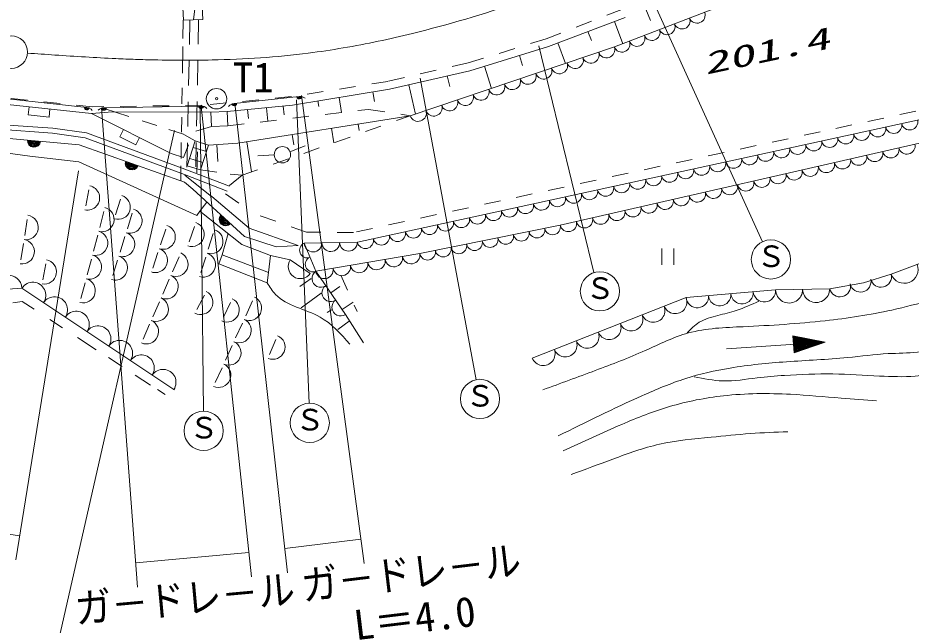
# Model space of a CAD drawing. Units: millimetres, scale not verified. Extents: x 40000 to 680000, y 20000 to 380000.
# Drawn here: x 471415 to 526044, y 240152 to 277267 of the extents above; entities that cross this region are included whole.
import ezdxf
from ezdxf.enums import TextEntityAlignment as Align

# ---------------------------------------------------------------- set-up
doc = ezdxf.new("R2010")
doc.units = ezdxf.units.MM
doc.header["$LTSCALE"] = 1000
doc.linetypes.add('USER1', pattern=[2.5, 1.5, -1])
doc.linetypes.add('USER2', pattern=[2, 1, -1])
for name, color, linetype, lineweight in [('M-BGD', 7, 'Continuous', 13), ('M-BMK', 2, 'Continuous', 13), ('M-BMK-SRVR', 3, 'Continuous', 13), ('M-STR-HTXT', 7, 'Continuous', 13)]:
    doc.layers.add(name, color=color, linetype=linetype, lineweight=lineweight)
doc.styles.add('ＭＳ ゴシック', font='')
doc.styles.get('ＭＳ ゴシック').set_extended_font_data('MS Gothic')

msp = doc.modelspace()

# ---------------------------------------------------------------- linework, layer by layer
at = {"layer": 'M-BGD'}
for p, q in [((507893, 275488), (522615, 281159)), ((481488, 278279), (481535, 277117)), ((482720, 277164), (482673, 278326)), ((510103, 277111), (509819, 277809)), ((481533, 277131), (481510, 276011)), ((481535, 277117), (482720, 277164)), ((508562, 277298), (503869, 275518)), ((508412, 275688), (507897, 277046)), ((506487, 275889), (506281, 276433)), ((481503, 275521), (481478, 273894)), ((495413, 271285), (507893, 275488)), ((503869, 275518), (499062, 274030)), ((504913, 274485), (504439, 275735)), ((502278, 274356), (502089, 274967)), ((500381, 272958), (499962, 274309)), ((499062, 274030), (494145, 272913)), ((497827, 273065), (497679, 273716)), ((495728, 271391), (495322, 273181)), ((481464, 272992), (481449, 272013)), ((494145, 272913), (488214, 271934)), ((493225, 272149), (493126, 272745)), ((469544, 272103), (475928, 271428)), ((469723, 272440), (475634, 271795)), ((484642, 272038), (488618, 272462)), ((489811, 271855), (489755, 272188)), ((491215, 271483), (491062, 272404)), ((492176, 263563), (532320, 272304)), ((472045, 271336), (472098, 271833)), ((473322, 271201), (473374, 271698)), ((475928, 271428), (477204, 271534)), ((476677, 271773), (482623, 271877)), ((476694, 271736), (478211, 271240)), ((477204, 271534), (483220, 271505)), ((483220, 271505), (484219, 271544)), ((488214, 271934), (484219, 271544)), ((484219, 271544), (484253, 270670)), ((485520, 271116), (485466, 271665)), ((486696, 270955), (486616, 271778)), ((487695, 271337), (487642, 271878)), ((473322, 271201), (472045, 271336)), ((475928, 271428), (480798, 268982)), ((479016, 270976), (479919, 270681)), ((481436, 271189), (481422, 270285)), ((483220, 271505), (483254, 270632)), ((495413, 271285), (484862, 269606)), ((469491, 270505), (473532, 270221)), ((469528, 270804), (473563, 270519)), ((473563, 270519), (475609, 270235)), ((477652, 270003), (477876, 270450)), ((480653, 270441), (481544, 270149)), ((483254, 270632), (484253, 270670)), ((490732, 269629), (490591, 270518)), ((492294, 270389), (492232, 270779)), ((504589, 264594), (531208, 270679)), ((469623, 270002), (475171, 269517)), ((473532, 270221), (475536, 269943)), ((475536, 269943), (481612, 267701)), ((475609, 270235), (481619, 268018)), ((478625, 269514), (477652, 270003)), ((478625, 269514), (478850, 269960)), ((481556, 270137), (482268, 269755)), ((488287, 269505), (488186, 270135)), ((472154, 268814), (466788, 269540)), ((475171, 269517), (481600, 267220)), ((481412, 269641), (481397, 268662)), ((481552, 268723), (481847, 269501)), ((482268, 269755), (481777, 268231)), ((482948, 269093), (482139, 269354)), ((482268, 269755), (483077, 269494)), ((483077, 269494), (482586, 267970)), ((483077, 269494), (484862, 269606)), ((483643, 268482), (483578, 269526)), ((485705, 267850), (485412, 269694)), ((488057, 269078), (488995, 269438)), ((475142, 268466), (472154, 268814)), ((480798, 268982), (481552, 268723)), ((482408, 269080), (482361, 267794)), ((487096, 268886), (486096, 268840)), ((482365, 265189), (475142, 268466)), ((481777, 268231), (482586, 267970)), ((482731, 268420), (481922, 268681)), ((481390, 268224), (481376, 267301)), ((481612, 267701), (484212, 266673)), ((481619, 268018), (484355, 266978)), ((482115, 266788), (481600, 267220)), ((481631, 267661), (483284, 266337)), ((475765, 266756), (475569, 265775)), ((485276, 263896), (482115, 266788)), ((477692, 266178), (477393, 265224)), ((485568, 264412), (483281, 266340)), ((482553, 265453), (482967, 266009)), ((471989, 264953), (471832, 263965)), ((476679, 265430), (476424, 264463)), ((478411, 265329), (478113, 264375)), ((482553, 265453), (482365, 265189)), ((485112, 263420), (482553, 265453)), ((482221, 264514), (481895, 263569)), ((488549, 263358), (485568, 264412)), ((495997, 262858), (504589, 264594)), ((476296, 263979), (476041, 263013)), ((477964, 263898), (477666, 262943)), ((480455, 264344), (480137, 263396)), ((483365, 264078), (483060, 263126)), ((483910, 262780), (484278, 264083)), ((487204, 263268), (485276, 263896)), ((471754, 263472), (471597, 262484)), ((486858, 262750), (485112, 263420)), ((488549, 263358), (487204, 263268)), ((488930, 263491), (492176, 263563)), ((488930, 263491), (489633, 261777)), ((529592, 263394), (524829, 261593)), ((479978, 262922), (479660, 261974)), ((483715, 262242), (483910, 262780)), ((483910, 262780), (486747, 261704)), ((489633, 261777), (495997, 262858)), ((510788, 262165), (510788, 263165)), ((511538, 263165), (511538, 262165)), ((473117, 262233), (472940, 261248)), ((475913, 262529), (475658, 261562)), ((477516, 262466), (477218, 261511)), ((481276, 262667), (480875, 261751)), ((482907, 262650), (482601, 261698)), ((486665, 261068), (483715, 262242)), ((486747, 261704), (486858, 262750)), ((488078, 262487), (486858, 262750)), ((489298, 261650), (488078, 262487)), ((486747, 261704), (486665, 261068)), ((489633, 261777), (491457, 259143)), ((480674, 261293), (480272, 260377)), ((488658, 260844), (489346, 261332)), ((524829, 261593), (523125, 261081)), ((468198, 260478), (471666, 260753)), ((471666, 260753), (480952, 254543)), ((475530, 261079), (475275, 260112)), ((491114, 260843), (490550, 260453)), ((517755, 260648), (512285, 260174)), ((521065, 260715), (517755, 260648)), ((523125, 261081), (521065, 260715)), ((482822, 260328), (482356, 259443)), ((488732, 259548), (489967, 260440)), ((512285, 260174), (502875, 256478)), ((471677, 259931), (471113, 259856)), ((472402, 259459), (471677, 259931)), ((480071, 259919), (479670, 259003)), ((484420, 259875), (483991, 258972)), ((485773, 259975), (485357, 259065)), ((491913, 259887), (491257, 259433)), ((490321, 259255), (490600, 259418)), ((491457, 259143), (492555, 257403)), ((474141, 258329), (473368, 258832)), ((479469, 258545), (479068, 257629)), ((485149, 258611), (484733, 257701)), ((490981, 258228), (491674, 258733)), ((476212, 256984), (475068, 257727)), ((487196, 257612), (486812, 256689)), ((514750, 257041), (520777, 257436)), ((520777, 257436), (518815, 257826)), ((518815, 257826), (518883, 256793)), ((518847, 257820), (518914, 256804)), ((520777, 257436), (518883, 256793)), ((518898, 257810), (518963, 256821)), ((518949, 257800), (519012, 256837)), ((519000, 257790), (519061, 256854)), ((519050, 257780), (519110, 256871)), ((519101, 257770), (519159, 256887)), ((519152, 257759), (519208, 256904)), ((519203, 257749), (519257, 256920)), ((519254, 257739), (519306, 256937)), ((519304, 257729), (519355, 256954)), ((519355, 257719), (519404, 256970)), ((519406, 257709), (519453, 256987)), ((519457, 257699), (519502, 257004)), ((519507, 257689), (519551, 257020)), ((519558, 257679), (519600, 257037)), ((519609, 257669), (519649, 257054)), ((519660, 257658), (519698, 257070)), ((519710, 257648), (519747, 257087)), ((519761, 257638), (519796, 257104)), ((519812, 257628), (519845, 257120)), ((519863, 257618), (519894, 257137)), ((519914, 257608), (519943, 257153)), ((519964, 257598), (519992, 257170)), ((520015, 257588), (520041, 257187)), ((520066, 257578), (520090, 257203)), ((520117, 257568), (520139, 257220)), ((520167, 257557), (520188, 257237)), ((520218, 257547), (520237, 257253)), ((520269, 257537), (520286, 257270)), ((520320, 257527), (520335, 257287)), ((520370, 257517), (520384, 257303)), ((520421, 257507), (520434, 257320)), ((520472, 257497), (520483, 257336)), ((520523, 257487), (520532, 257353)), ((520574, 257477), (520581, 257370)), ((520624, 257467), (520630, 257386)), ((520675, 257457), (520679, 257403)), ((520726, 257446), (520728, 257420)), ((484524, 257247), (484108, 256338)), ((477796, 255954), (476957, 256499)), ((483900, 255883), (483484, 254974)), ((479535, 254824), (478593, 255436)), ((480414, 254253), (479947, 254556))]:
    msp.add_line(p, q, dxfattribs=at)
at = {"layer": 'M-BGD', "linetype": 'USER2'}
for p, q in [((508358, 277784), (503718, 275987)), ((503718, 275987), (498950, 274509)), ((498950, 274509), (494047, 273383)), ((494047, 273383), (488147, 272452)), ((532202, 272832), (491946, 264150)), ((475982, 271832), (469593, 272474)), ((488147, 272452), (482672, 271925)), ((482672, 271925), (475982, 271832)), ((484253, 270670), (492866, 271676)), ((492866, 271676), (495413, 271285)), ((485136, 267648), (495413, 271285)), ((483254, 270632), (481556, 270137)), ((482586, 267970), (484404, 267711)), ((484404, 267711), (485136, 267648)), ((485136, 267648), (484268, 266943)), ((484115, 266520), (485715, 265367)), ((489073, 264172), (485559, 265407)), ((491946, 264150), (489073, 264172)), ((491159, 261535), (492175, 259314))]:
    msp.add_line(p, q, dxfattribs=at)
at = {"layer": 'M-BGD', "linetype": 'USER1'}
for p, q in [((481932, 277133), (481750, 267733)), ((482472, 277155), (482276, 267148))]:
    msp.add_line(p, q, dxfattribs=at)
at = {"layer": 'M-BGD'}
msp.add_circle((487595, 268903), 500, dxfattribs=at)
for centre, radius, start, end in [((512954, 277438), 493, 201.0672, 21.0672), ((512034, 277083), 493, 201.0672, 21.0672), ((510193, 276375), 493, 201.0672, 21.0672), ((511113, 276729), 493, 201.0672, 21.0672), ((509273, 276020), 493, 201.0672, 21.0672), ((507413, 275327), 506, 198.6148, 18.6148), ((508353, 275666), 493, 201.0672, 21.0672), ((505493, 274680), 506, 198.6148, 18.6148), ((506453, 275003), 506, 198.6148, 18.6148), ((504533, 274357), 506, 198.6148, 18.6148), ((502613, 273710), 506, 198.6148, 18.6148), ((503573, 274033), 506, 198.6148, 18.6148), ((500693, 273063), 506, 198.6148, 18.6148), ((501653, 273387), 506, 198.6148, 18.6148), ((499733, 272740), 506, 198.6148, 18.6148), ((484642, 272038), 150, 186.0827, 6.0827), ((488618, 272462), 150, 186.0827, 6.0827), ((488618, 272462), 100, 186.0827, 6.0827), ((488618, 272462), 50, 186.0827, 6.0827), ((488671, 271965), 500, 51.0827, 96.0827), ((497813, 272093), 506, 198.6148, 18.6148), ((498773, 272417), 506, 198.6148, 18.6148), ((475634, 271795), 150, 173.775, 353.775), ((475634, 271795), 100, 173.775, 353.775), ((475634, 271795), 50, 173.775, 353.775), ((475579, 271298), 500, 38.775, 83.775), ((476686, 271273), 500, 90.9974, 135.9974), ((476677, 271773), 150, 180.9974, 0.9974), ((476677, 271773), 100, 180.9974, 0.9974), ((476677, 271773), 50, 180.9974, 0.9974), ((482623, 271877), 150, 180.9974, 0.9974), ((482623, 271877), 100, 180.9974, 0.9974), ((482623, 271877), 50, 180.9974, 0.9974), ((482632, 271377), 500, 45.9974, 90.9974), ((484695, 271541), 500, 96.0827, 141.0827), ((484642, 272038), 100, 186.0827, 6.0827), ((484642, 272038), 50, 186.0827, 6.0827), ((495893, 271447), 506, 198.6148, 18.6148), ((496853, 271770), 506, 198.6148, 18.6148), ((525956, 270918), 501, 192.2834, 12.2834), ((523998, 270492), 501, 192.2834, 12.2834), ((524977, 270705), 501, 192.2834, 12.2834), ((521060, 269853), 501, 192.2834, 12.2834), ((522039, 270066), 501, 192.2834, 12.2834), ((523019, 270279), 501, 192.2834, 12.2834), ((472397, 269760), 400, 175.0087, 355.0087), ((472397, 269760), 400, 175.0087, 355.0087), ((472397, 269760), 350, 175.0087, 355.0087), ((472397, 269760), 300, 175.0087, 355.0087), ((472397, 269760), 250, 175.0087, 355.0087), ((472397, 269760), 200, 175.0087, 355.0087), ((472397, 269760), 150, 175.0087, 355.0087), ((472397, 269760), 100, 175.0087, 355.0087), ((472397, 269760), 50, 175.0087, 355.0087), ((519102, 269426), 501, 192.2834, 12.2834), ((520081, 269639), 501, 192.2834, 12.2834), ((524799, 269214), 506, 192.8768, 12.8768), ((525785, 269440), 506, 192.8768, 12.8768), ((516165, 268787), 501, 192.2834, 12.2834), ((517144, 269000), 501, 192.2834, 12.2834), ((518123, 269213), 501, 192.2834, 12.2834), ((522828, 268763), 506, 192.8768, 12.8768), ((523813, 268989), 506, 192.8768, 12.8768), ((478386, 268369), 400, 160.3394, 340.3394), ((478386, 268369), 400, 160.3394, 340.3394), ((478386, 268369), 350, 160.3394, 340.3394), ((478386, 268369), 300, 160.3394, 340.3394), ((478386, 268369), 250, 160.3394, 340.3394), ((478386, 268369), 200, 160.3394, 340.3394), ((478386, 268369), 150, 160.3394, 340.3394), ((478386, 268369), 100, 160.3394, 340.3394), ((478386, 268369), 50, 160.3394, 340.3394), ((513227, 268147), 501, 192.2834, 12.2834), ((514206, 268360), 501, 192.2834, 12.2834), ((515185, 268573), 501, 192.2834, 12.2834), ((520856, 268313), 506, 192.8768, 12.8768), ((521842, 268538), 506, 192.8768, 12.8768), ((511269, 267721), 501, 192.2834, 12.2834), ((512248, 267934), 501, 192.2834, 12.2834), ((517898, 267637), 506, 192.8768, 12.8768), ((518884, 267862), 506, 192.8768, 12.8768), ((519870, 268087), 506, 192.8768, 12.8768), ((508331, 267081), 501, 192.2834, 12.2834), ((509311, 267294), 501, 192.2834, 12.2834), ((510290, 267507), 501, 192.2834, 12.2834), ((515927, 267186), 506, 192.8768, 12.8768), ((516912, 267411), 506, 192.8768, 12.8768), ((475667, 266266), 750, 258.6901, 78.6901), ((506373, 266655), 501, 192.2834, 12.2834), ((507352, 266868), 501, 192.2834, 12.2834), ((512969, 266510), 506, 192.8768, 12.8768), ((513955, 266735), 506, 192.8768, 12.8768), ((514941, 266960), 506, 192.8768, 12.8768), ((477542, 265701), 750, 252.5528, 72.5528), ((503436, 266015), 501, 192.2834, 12.2834), ((504415, 266228), 501, 192.2834, 12.2834), ((505394, 266441), 501, 192.2834, 12.2834), ((510997, 266059), 506, 192.8768, 12.8768), ((511983, 266284), 506, 192.8768, 12.8768), ((476551, 264946), 750, 255.2113, 75.2113), ((478262, 264852), 750, 252.646, 72.646), ((501477, 265589), 501, 192.2834, 12.2834), ((502457, 265802), 501, 192.2834, 12.2834), ((509025, 265608), 506, 192.8768, 12.8768), ((510011, 265834), 506, 192.8768, 12.8768), ((471911, 264459), 750, 260.9807, 80.9807), ((484121, 264952), 400, 137.5448, 317.5448), ((484121, 264952), 400, 137.5448, 317.5448), ((484121, 264952), 350, 137.5448, 317.5448), ((484121, 264952), 300, 137.5448, 317.5448), ((484121, 264952), 250, 137.5448, 317.5448), ((484121, 264952), 200, 137.5448, 317.5448), ((484121, 264952), 150, 137.5448, 317.5448), ((484121, 264952), 100, 137.5448, 317.5448), ((484121, 264952), 50, 137.5448, 317.5448), ((498540, 264949), 501, 192.2834, 12.2834), ((499519, 265162), 501, 192.2834, 12.2834), ((500498, 265376), 501, 192.2834, 12.2834), ((506068, 264932), 506, 192.8768, 12.8768), ((507054, 265157), 506, 192.8768, 12.8768), ((508040, 265383), 506, 192.8768, 12.8768), ((480296, 263870), 750, 251.4397, 71.4397), ((482058, 264041), 750, 250.9744, 70.9744), ((495603, 264310), 501, 192.2834, 12.2834), ((496582, 264523), 501, 192.2834, 12.2834), ((497561, 264736), 501, 192.2834, 12.2834), ((504112, 264498), 487, 191.4215, 11.4215), ((505082, 264707), 506, 192.8768, 12.8768), ((476168, 263496), 750, 255.2113, 75.2113), ((477815, 263420), 750, 252.646, 72.646), ((483212, 263602), 750, 252.2006, 72.2006), ((493644, 263883), 501, 192.2834, 12.2834), ((494624, 264096), 501, 192.2834, 12.2834), ((501248, 263919), 487, 191.4215, 11.4215), ((502202, 264112), 487, 191.4215, 11.4215), ((503157, 264305), 487, 191.4215, 11.4215), ((471675, 262978), 750, 260.9807, 80.9807), ((489106, 263063), 463, 112.2795, 292.2795), ((489471, 263503), 541, 181.2705, 1.2705), ((490553, 263527), 541, 181.2705, 1.2705), ((491635, 263551), 541, 181.2705, 1.2705), ((492665, 263670), 501, 192.2834, 12.2834), ((498384, 263340), 487, 191.4215, 11.4215), ((499338, 263533), 487, 191.4215, 11.4215), ((500293, 263726), 487, 191.4215, 11.4215), ((475785, 262046), 750, 255.2113, 75.2113), ((479819, 262448), 750, 251.4397, 71.4397), ((481075, 262209), 750, 246.3244, 66.3244), ((482754, 262174), 750, 252.2006, 72.2006), ((495466, 262768), 538, 189.6419, 9.6419), ((496474, 262955), 487, 191.4215, 11.4215), ((497429, 263147), 487, 191.4215, 11.4215), ((473028, 261740), 750, 259.8245, 79.8245), ((477367, 261989), 750, 252.646, 72.646), ((488688, 262068), 740, 145.5392, 325.5392), ((489457, 262206), 463, 112.2795, 292.2795), ((492284, 262227), 538, 189.6419, 9.6419), ((493345, 262408), 538, 189.6419, 9.6419), ((494406, 262588), 538, 189.6419, 9.6419), ((489937, 261338), 534, 124.7164, 304.7164), ((490163, 261867), 538, 189.6419, 9.6419), ((491224, 262047), 538, 189.6419, 9.6419), ((525623, 261893), 849, 200.7146, 20.7146), ((470799, 260684), 870, 4.5404, 184.5404), ((475403, 260595), 750, 255.2113, 75.2113), ((480473, 260835), 750, 246.3244, 66.3244), ((522947, 261154), 644, 193.1308, 13.1308), ((524202, 261446), 644, 193.1308, 13.1308), ((472329, 260309), 798, 326.2247, 146.2247), ((490545, 260460), 534, 124.7164, 304.7164), ((517071, 260589), 686, 184.9622, 4.9622), ((518582, 260665), 828, 181.1444, 1.1444), ((520237, 260698), 828, 181.1444, 1.1444), ((521692, 260861), 644, 193.1308, 13.1308), ((473656, 259422), 798, 326.2247, 146.2247), ((479871, 259461), 750, 246.3244, 66.3244), ((482589, 259885), 750, 242.2081, 62.2081), ((484206, 259424), 750, 244.6064, 64.6064), ((485565, 259520), 750, 245.4059, 65.4059), ((511613, 259910), 722, 201.4423, 21.4423), ((512969, 260233), 686, 184.9622, 4.9622), ((514336, 260352), 686, 184.9622, 4.9622), ((515704, 260470), 686, 184.9622, 4.9622), ((491153, 259582), 534, 124.7164, 304.7164), ((510269, 259382), 722, 201.4423, 21.4423), ((474983, 258535), 798, 326.2247, 146.2247), ((508924, 258854), 722, 201.4423, 21.4423), ((476309, 257648), 798, 326.2247, 146.2247), ((479268, 258087), 750, 246.3244, 66.3244), ((484941, 258156), 750, 245.4059, 65.4059), ((507580, 258326), 722, 201.4423, 21.4423), ((506236, 257798), 722, 201.4423, 21.4423), ((477636, 256761), 798, 326.2247, 146.2247), ((484316, 256792), 750, 245.4059, 65.4059), ((487004, 257150), 750, 247.4259, 67.4259), ((504892, 257270), 722, 201.4423, 21.4423), ((503547, 256742), 722, 201.4423, 21.4423), ((478962, 255873), 798, 326.2247, 146.2247), ((480289, 254986), 798, 326.2247, 146.2247), ((483692, 255428), 750, 245.4059, 65.4059)]:
    msp.add_arc(centre, radius, start, end, dxfattribs=at)
for points, knots in [([(503526, 254531), (504595, 254925), (505663, 255318), (506728, 255715), (507752, 256096), (508773, 256481), (509776, 256929), (510650, 257318), (511510, 257756), (512419, 258007), (513498, 258305), (514646, 258341), (515782, 258392), (517468, 258468), (519129, 258577), (520790, 258759), (522155, 258909), (523519, 259108), (524861, 259407), (526484, 259768), (528073, 260276), (529702, 260593), (530860, 260818), (532038, 260948), (533195, 261175), (534527, 261438), (535832, 261830), (537131, 262229), (538199, 262557), (539263, 262890), (540291, 263348), (540995, 263661), (541682, 264033), (542407, 264240), (543522, 264557), (544727, 264483), (545932, 264409)], [0, 0, 0, 0, 1, 1, 1, 2, 2, 2, 3, 3, 3, 4, 4, 4, 5, 5, 5, 6, 6, 6, 7, 7, 7, 8, 8, 8, 9, 9, 9, 10, 10, 10, 11, 11, 11, 12, 12, 12, 12]), ([(491719, 257319), (491166, 257947), (490613, 258576), (489893, 258982), (489002, 259484), (487854, 259647), (487171, 260367), (486977, 260571), (486821, 260820), (486665, 261068)], [0, 0, 0, 0, 1, 1, 1, 2, 2, 2, 3, 3, 3, 3]), ([(512345, 258018), (512579, 258253), (512813, 258489), (513087, 258659), (513426, 258870), (513828, 258980), (514225, 259081), (514607, 259177), (514984, 259265), (515351, 259385), (515821, 259538), (516276, 259746), (516731, 259954)], [0, 0, 0, 0, 1, 1, 1, 2, 2, 2, 3, 3, 3, 4, 4, 4, 4]), ([(504468, 251718), (506161, 252560), (507854, 253402), (509584, 254172), (510459, 254562), (511345, 254934), (512257, 255223), (513145, 255505), (514058, 255710), (514977, 255863), (516115, 256054), (517263, 256167), (518414, 256248), (519661, 256336), (520911, 256386), (522156, 256507), (522983, 256588), (523809, 256700), (524640, 256744), (525236, 256776), (525835, 256772), (526425, 256838), (527415, 256948), (528380, 257254), (529330, 257581), (530310, 257918), (531273, 258277), (532261, 258563), (533069, 258797), (533893, 258982), (534717, 259168)], [0, 0, 0, 0, 1, 1, 1, 2, 2, 2, 3, 3, 3, 4, 4, 4, 5, 5, 5, 6, 6, 6, 7, 7, 7, 8, 8, 8, 9, 9, 9, 10, 10, 10, 10]), ([(512776, 255326), (513361, 255211), (513945, 255095), (514533, 255079), (515230, 255059), (515931, 255178), (516630, 255262), (517186, 255330), (517741, 255376), (518298, 255413), (519284, 255479), (520276, 255516), (521264, 255502), (522215, 255489), (523164, 255428), (524117, 255378), (524843, 255340), (525572, 255309), (526293, 255374), (526774, 255418), (527252, 255506), (527730, 255593)], [0, 0, 0, 0, 1, 1, 1, 2, 2, 2, 3, 3, 3, 4, 4, 4, 5, 5, 5, 6, 6, 6, 7, 7, 7, 7]), ([(504773, 250807), (505959, 251358), (507146, 251909), (508352, 252422), (509309, 252830), (510279, 253214), (511276, 253509), (512348, 253827), (513451, 254044), (514564, 254168), (515926, 254320), (517302, 254332), (518671, 254262), (519707, 254209), (520739, 254109), (521772, 254024), (522492, 253965), (523212, 253913), (523932, 253861)], [0, 0, 0, 0, 1, 1, 1, 2, 2, 2, 3, 3, 3, 4, 4, 4, 5, 5, 5, 6, 6, 6, 6]), ([(505259, 249354), (506102, 249668), (506946, 249982), (507793, 250295), (508732, 250642), (509675, 250988), (510646, 251207), (511683, 251440), (512751, 251527), (513813, 251633), (514613, 251712), (515410, 251801), (516209, 251860), (516973, 251917), (517740, 251946), (518507, 251974)], [0, 0, 0, 0, 1, 1, 1, 2, 2, 2, 3, 3, 3, 4, 4, 4, 5, 5, 5, 5])]:
    msp.add_open_spline(points, degree=3, knots=knots, dxfattribs=at)
at = {"layer": 'M-BMK'}
msp.add_open_spline([(472005, 275114), (472563, 275074), (473121, 275034), (473679, 274996), (474300, 274953), (474923, 274913), (475545, 274876), (476167, 274839), (476789, 274806), (477412, 274778), (477612, 274769), (477812, 274760), (478012, 274752), (478212, 274744), (478412, 274737), (478612, 274730), (478812, 274723), (479011, 274717), (479211, 274711), (480575, 274672), (481939, 274663), (483303, 274694), (485267, 274738), (487231, 274864), (489179, 275111), (489894, 275202), (490607, 275309), (491318, 275430), (492029, 275551), (492737, 275687), (493443, 275835), (494148, 275984), (494851, 276145), (495551, 276318), (499911, 277391), (504160, 278886), (508357, 280498), (514582, 282890), (520693, 285537), (526849, 288072), (533015, 290612), (539227, 293039), (545368, 295660), (549455, 297405), (553510, 299236), (557716, 300655), (558418, 300891), (559123, 301116), (559833, 301327), (560543, 301537), (561257, 301732), (561975, 301911), (562693, 302090), (563416, 302254), (564142, 302394), (564314, 302428), (564486, 302460), (564659, 302491), (564831, 302523), (565003, 302554), (565176, 302582), (565217, 302588), (565258, 302595), (565298, 302601)], degree=3, knots=[0, 0, 0, 0, 1, 1, 1, 2, 2, 2, 3, 3, 3, 4, 4, 4, 5, 5, 5, 6, 6, 6, 7, 7, 7, 8, 8, 8, 9, 9, 9, 10, 10, 10, 11, 11, 11, 12, 12, 12, 13, 13, 13, 14, 14, 14, 15, 15, 15, 16, 16, 16, 17, 17, 17, 18, 18, 18, 19, 19, 19, 20, 20, 20, 21, 21, 21, 21], dxfattribs=at)
at = {"layer": 'M-BMK-SRVR'}
for centre, radius in [((471005, 275175), 1000), ((483565, 272325), 625), ((483565, 272325), 70)]:
    msp.add_circle(centre, radius, dxfattribs=at)
at = {"layer": 'M-STR-HTXT'}
for p, q in [((482150, 277142), (487425, 319616)), ((510278, 278297), (516957, 263588)), ((503275, 275564), (506644, 261695)), ((496025, 273576), (499444, 255153)), ((488460, 272253), (489239, 253716)), ((492601, 243916), (488761, 272521)), ((476527, 271771), (478736, 242466)), ((482558, 271731), (482773, 253226)), ((482623, 271877), (485695, 243102)), ((484691, 272044), (487904, 243348)), ((480985, 270380), (471432, 228366)), ((475128, 267908), (471285, 244133)), ((471524, 245614), (455682, 248111)), ((487737, 244839), (492395, 245402)), ((478624, 243962), (485536, 244593))]:
    msp.add_line(p, q, dxfattribs=at)
for centre in [(517470, 262503), (507012, 260553), (499676, 253975), (489266, 252516), (482776, 252026)]:
    msp.add_circle(centre, 1200, dxfattribs=at)

# ---------------------------------------------------------------- texts
at = {"layer": 'M-BGD', "style": 'ＭＳ ゴシック', "oblique": 15, "width": 1.75}
msp.add_text('201.4', height=1320, rotation=11.944, dxfattribs=at).set_placement((513213, 275083), align=Align.TOP_LEFT)
at = {"layer": 'M-BMK-SRVR', "style": 'ＭＳ ゴシック'}
msp.add_text('T1', height=1833, dxfattribs=at).set_placement((484563, 272168), align=Align.BOTTOM_LEFT)
at = {"layer": 'M-STR-HTXT', "style": 'ＭＳ ゴシック'}
for p in [(516580, 261642), (506122, 259692), (498786, 253114), (488376, 251655), (481886, 251165)]:
    msp.add_text('Ｓ', height=1320, dxfattribs=at).set_placement(p, align=Align.BOTTOM_LEFT)
at = {"layer": 'M-STR-HTXT', "style": 'ＭＳ ゴシック', "width": 0.9}
for rotation, p in [(6.892, (488931, 241094)), (5.222, (475033, 239695))]:
    msp.add_text('ガ－ドレ－ル', height=1833, rotation=rotation, dxfattribs=at).set_placement(p, align=Align.BOTTOM_LEFT)
at = {"layer": 'M-STR-HTXT', "style": 'ＭＳ ゴシック'}
msp.add_text('L＝4.0', height=1833, rotation=6.873, dxfattribs=at).set_placement((491855, 241046), align=Align.TOP_LEFT)

doc.saveas('drawing.dxf')
